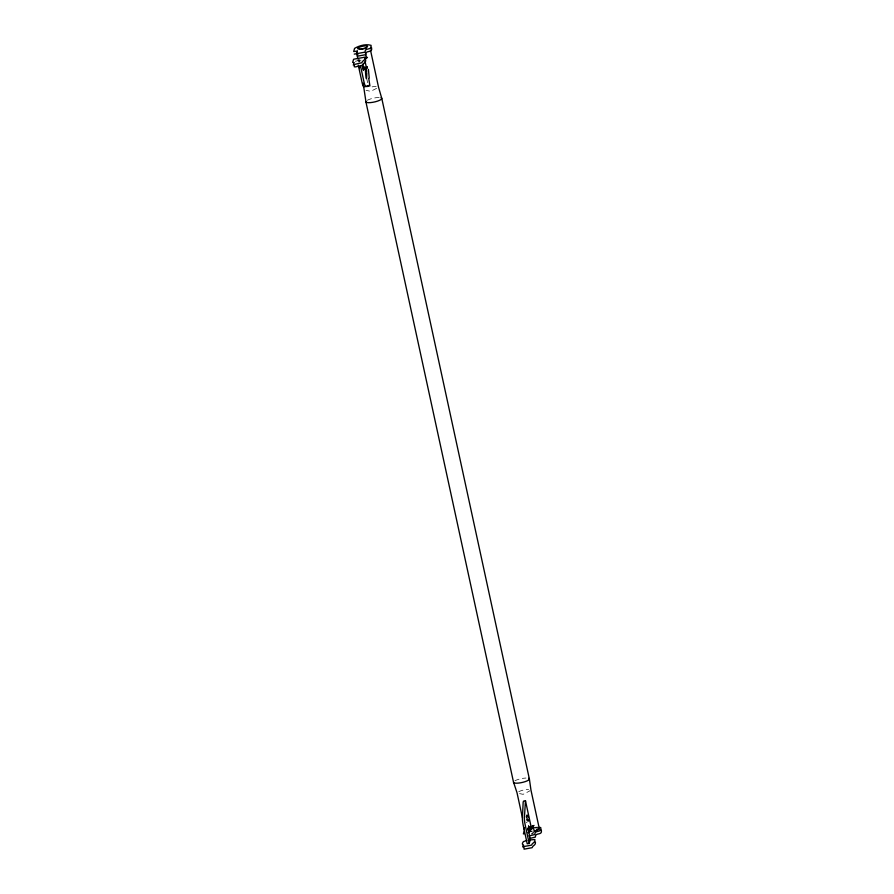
<?xml version="1.0" encoding="UTF-8"?>
<svg xmlns="http://www.w3.org/2000/svg" width="894" height="894" viewBox="0 0 894 894"><rect width="100%" height="100%" fill="white"/><g stroke="black" fill="none" stroke-linecap="round" stroke-linejoin="round"><path stroke-width="0.67" stroke-dasharray="4.47 3.35" d="M358.025 60.803L359.567 59.753M359.321 61.63L360.137 61.071M376.597 88.35L370.697 91.356L366.015 90.294M526.242 822.737L527.069 822.48M355.276 61.273L361.332 59.976M359.086 60.468L361.064 60.11M535.26 827.263L537.83 827.106M519.559 793.615L523.113 794.319L529.036 791.313A6.247 1.509 -12.2 0 0 529.885 790.676M366.775 78.784L367.635 82.729M358.863 59.417L359.433 62.066M357.958 59.283L358.528 61.943M372.083 86.863A6.247 1.509 -12.2 0 1 376.206 86.562M367.311 100.284A8.158 1.967 -12.2 0 1 381.09 97.759M514.877 780.808A8.158 1.967 -12.2 0 1 525.985 778.037M532.902 828.034A7.163 1.732 -12.2 0 1 538.657 827.866M518.755 791.738A6.247 1.509 -12.2 0 1 528.611 789.514M535.081 827.978A6.247 1.509 -12.2 0 1 536.948 827.956"/><path stroke-width="1.34" d="M359.522 67.989L359.623 67.24M357.868 53.64L357.466 56.188L365.624 54.69C365.322 49.539 372.686 53.539 371.613 47.896L370.529 47.427M363.601 63.82C361.612 67.229 365.344 75.766 362.215 65.418M368.205 85.366L367.847 86.427L363.646 86.696A6.761 0.872 79.6 0 1 361.902 81.812L358.304 65.228M525.471 800.756L524.376 818.055A6.761 0.872 79.6 0 0 525.314 825.553L529.192 843.422L527.214 843.791L523.336 825.922A6.761 0.872 79.6 0 1 522.398 818.423L523.158 802.32L523.493 801.125L525.471 800.756L530.891 825.754C528.935 844.417 525.471 812.11 530.254 839.947L529.192 843.422M524.331 830.749L523.381 833.867L523.996 833.923M523.593 845.266C521.291 848.384 525.18 846.45 524.018 849.177L532.131 847.691C532.824 845.154 535.886 845.456 535.439 842.092M529.438 829.286L530.824 829.062L529.829 830.057M531.852 833.756L533.394 832.683M365.121 58.322L367.479 57.372L365.858 58.3A2.604 0.626 -12.2 0 1 365.087 58.635M532.422 826.358L534.042 825.43M533.014 825.62L534.288 831.521L537.372 829.755A6.247 1.509 -12.2 0 0 538.222 829.129M531.684 826.38L529.371 826.961M526.823 840.494L523.359 841.634C520.811 845.243 523.996 844.003 523.459 846.618L531.572 845.132C532.265 842.584 535.338 842.897 534.891 839.522L529.293 840.036M357.276 53.629L354.259 54.098M531.941 827.866L534.154 827.464M528.086 832.66L529.103 832.47M534.288 831.521L538.11 829.733A7.163 1.732 -12.2 0 0 538.657 827.866M528.969 835.935L534.813 834.527C534.511 829.375 541.876 833.376 540.803 827.732L539.719 827.263M529.527 838.505L535.372 837.097C535.07 831.945 542.434 835.946 541.362 830.303L540.278 829.833M364.797 59.529L365.702 59.686C366.149 63.061 363.076 62.748 362.383 65.296L355.488 66.894L354.27 66.782L354.393 65.083L353.197 65.005M528.533 816.937C524.342 809.685 528.41 826.671 529.013 819.183M526.342 816.624L526.555 817.306M381.023 97.77A8.158 1.967 -12.2 0 1 375.234 101.793A8.158 1.967 -12.2 0 1 365.847 101.558L513.491 782.071L517.011 792.732L522.476 817.932M370.485 50.098L378.542 87.221L381.839 98.631L529.404 779.155L530.98 790.173L539.317 828.626M365.434 52.847L366.451 57.562M365.043 61.328L366.194 66.581M368.753 78.426L369.904 85.913L365.624 86.327A6.761 0.872 79.6 0 1 363.88 81.455L360.561 66.145M356.516 52.657L357.667 57.965M363.132 83.153L365.914 101.547M527.035 819.552L527.169 820.77M366.73 71.464C363.746 55.361 366.674 92.339 366.775 72.682M368.417 69.386L369.222 77.901M361.064 49.338A5.062 1.218 -12.2 0 1 366.004 48.432M528.667 778.283A8.158 1.967 -12.2 0 1 522.878 782.306A8.158 1.967 -12.2 0 1 513.491 782.071M530.455 828.827A6.247 1.509 -12.2 0 1 532.802 828.28M531.651 826.704A2.604 0.626 -12.2 0 1 529.583 827.185M537.316 828.973A5.062 1.218 -12.2 0 1 536.456 829.755M531.975 831.208A5.062 1.218 -12.2 0 1 529.561 831.476M530.254 829.174A5.062 1.218 -12.2 0 1 532.779 828.548M366.898 66.648L367.177 68.011L366.898 66.648M353.834 62.524L353.711 64.212L354.929 64.334L361.824 62.725C362.517 60.189 365.59 60.501 365.143 57.127L353.611 59.239L352.638 62.446L353.834 62.524M357.309 51.081L356.907 53.629L365.065 52.131C364.763 46.98 372.127 50.98 371.055 45.337C365.635 43.739 359.399 45.639 354.583 48.354L353.7 51.539L357.309 51.081M363.858 66.771L364.193 69.084L363.858 66.771M528.6 826.101L528.935 828.414L528.6 826.101M523.951 828.76L523.649 827.464L523.951 828.76M359.813 49.081A5.062 1.218 -12.2 0 0 367.568 46.566A5.062 1.218 -12.2 0 0 360.505 46.779A5.062 1.218 -12.2 0 0 359.813 49.081"/></g></svg>
